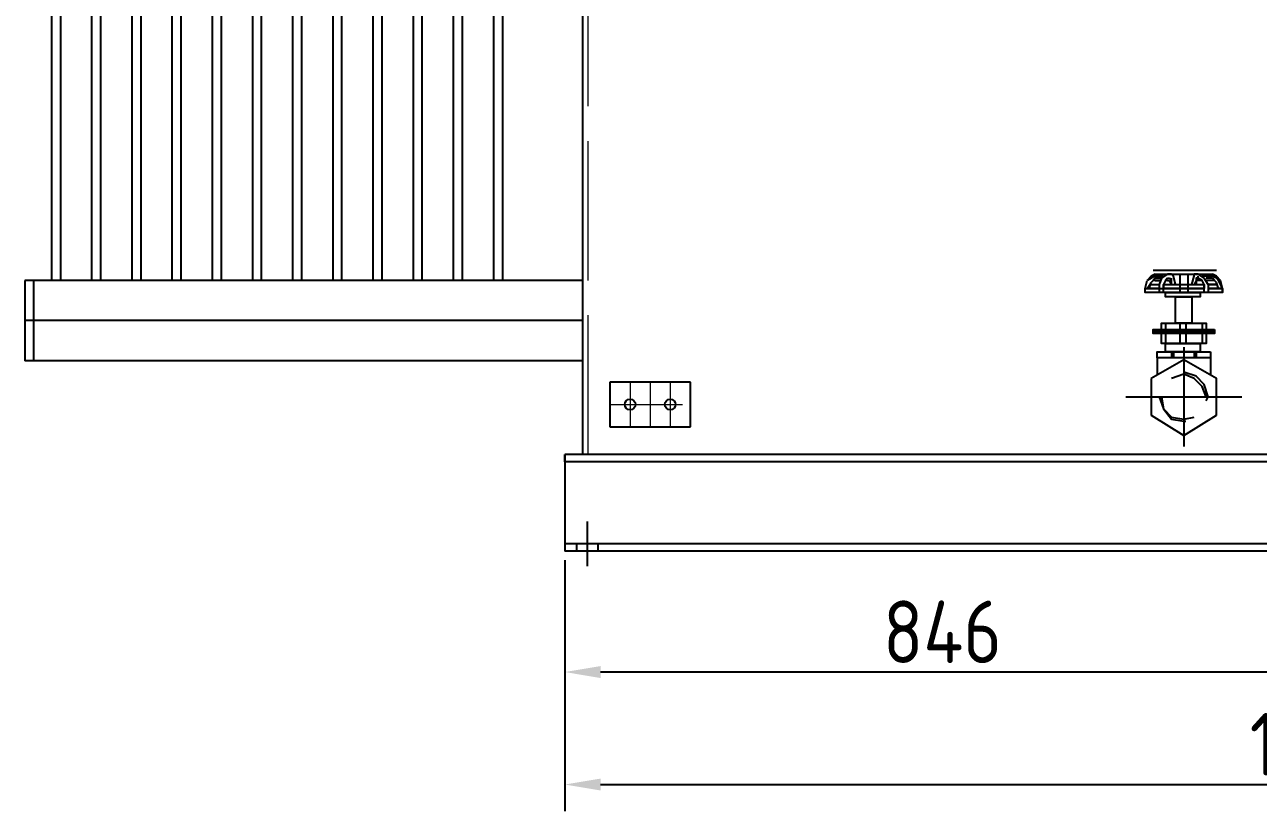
# Model space of a CAD drawing. Header units: millimetres. Extents: x 198976 to 421125, y -418833 to -203687.
# Drawn here: x 203851 to 205233, y -209727 to -208846 of the extents above; entities that cross this region are included whole.
import ezdxf

# ---------------------------------------------------------------- set-up
doc = ezdxf.new("R2010")
doc.units = ezdxf.units.MM
doc.header["$LTSCALE"] = 13
for name, pattern in [('4 点画线', [9, 6.25, -1.25, 0.25, -1.25]), ('ACAD_ISO02W100', [15, 12, -3]), ('CENTER', [50.8, 31.75, -6.35, 6.35, -6.35]), ('CENTERX2', [101.6, 63.5, -12.7, 12.7, -12.7])]:
    doc.linetypes.add(name, pattern=pattern)
for name, color, linetype in [('1', 4, 'Continuous'), ('3中心线层', 1, 'CENTER'), ('粗实线', 4, 'Continuous')]:
    doc.layers.add(name, color=color, linetype=linetype)
doc.layers.add('标注、文本', color=3, linetype='Continuous', lineweight=25)
doc.styles.get("Standard").update_dxf_attribs({"font": 'gbenor.shx', "bigfont": 'gbcbig.shx'})
doc.dimstyles.new('1-15', dxfattribs={"dimscale": 20, "dimtxt": 3.5, "dimasz": 2, "dimexe": 1.5, "dimexo": 0.5, "dimgap": 0.5, "dimtad": 1, "dimtoh": 1, "dimdec": 1, "dimdsep": 46, "dimtxsty": 'Standard', "dimcen": 2.5, "dimclrd": 3, "dimclre": 3, "dimclrt": 3, "dimadec": 0, "dimazin": 2, "dimtfac": 1, "dimtdec": 1, "dimtmove": 0, "dimatfit": 2, "dimfxl": 1, "dimarcsym": 0})

# ---------------------------------------------------------------- blocks, each defined once
blk = doc.blocks.new('*D894')
at = {"layer": 'Defpoints', "color": 0, "transparency": 16777216}
for p in [(204456.1, -209435.4), (205302.1, -209435.4), (204456.1, -209570.8)]:
    blk.add_point(p, dxfattribs=at)
at = {"layer": '标注、文本', "color": 3, "lineweight": -2, "transparency": 16777216}
for p, q in [((204456.1, -209445.4), (204456.1, -209600.8)), ((205302.1, -209445.4), (205302.1, -209600.8)), ((205262.1, -209570.8), (204496.1, -209570.8))]:
    blk.add_line(p, q, dxfattribs=at)
at = {"layer": '标注、文本', "color": 3, "transparency": 16777216}
for points in [[(204496.1, -209564.1), (204496.1, -209577.5), (204456.1, -209570.8)], [(205262.1, -209564.1), (205262.1, -209577.5), (205302.1, -209570.8)]]:
    blk.add_solid(points, dxfattribs=at)
at = {"layer": '标注、文本', "color": 3, "transparency": 16777216, "insert": (204879.1, -209525.8), "char_height": 70, "attachment_point": 5}
blk.add_mtext('846', dxfattribs=at)
blk = doc.blocks.new('*D895')
at = {"layer": 'Defpoints', "color": 0, "transparency": 16777216}
for p in [(204456.1, -209435.4), (206148.1, -209435.4), (206148.1, -209696.7)]:
    blk.add_point(p, dxfattribs=at)
at = {"layer": '标注、文本', "color": 3, "lineweight": -2, "transparency": 16777216}
for p, q in [((204456.1, -209445.4), (204456.1, -209726.7)), ((206148.1, -209445.4), (206148.1, -209726.7)), ((204496.1, -209696.7), (206108.1, -209696.7))]:
    blk.add_line(p, q, dxfattribs=at)
at = {"layer": '标注、文本', "color": 3, "transparency": 16777216}
for points in [[(204496.1, -209690.1), (204496.1, -209703.4), (204456.1, -209696.7)], [(206108.1, -209690.1), (206108.1, -209703.4), (206148.1, -209696.7)]]:
    blk.add_solid(points, dxfattribs=at)
at = {"layer": '标注、文本', "color": 3, "transparency": 16777216, "insert": (205302.1, -209651.7), "char_height": 70, "attachment_point": 5}
blk.add_mtext('1692', dxfattribs=at)
blk = doc.blocks.new('A$C5DBA7796')
at = {"layer": '1', "color": 1, "linetype": 'CENTERX2', "lineweight": -3, "ltscale": 0.1}
for p, q in [((36.02, 61.85), (36.02, 0)), ((0, 30.93), (72.03, 30.93))]:
    blk.add_line(p, q, dxfattribs=at)
at = {"layer": '粗实线'}
for points in [[(18.24, 107.13), (15.7, 105.86), (13.16, 103.32)], [(18.24, 105.86), (15.7, 104.59), (13.16, 103.32)], [(18.24, 104.59), (16.97, 103.32), (15.7, 102.05)], [(18.24, 103.32), (16.97, 103.32), (15.7, 102.05)], [(28.4, 107.13), (25.86, 107.13), (22.05, 104.59), (20.78, 100.78)], [(25.86, 104.59), (24.59, 103.32), (23.32, 100.78)], [(25.86, 103.32), (24.59, 103.32), (23.32, 100.78)], [(23.32, 95.7), (23.32, 100.78), (23.32, 98.24)], [(28.4, 100.78), (28.4, 103.32), (27.13, 104.59)], [(28.4, 100.78), (27.13, 103.32)], [(30.94, 100.78), (29.67, 105.86), (28.4, 107.13)], [(28.4, 103.32), (28.4, 104.59)], [(41.1, 100.78), (42.37, 105.86), (42.37, 107.13)], [(44.91, 104.59), (43.64, 104.59), (43.64, 103.32), (43.64, 100.78)], [(44.91, 103.32), (43.64, 103.32)], [(51.26, 100.78), (48.72, 104.59), (44.91, 107.13)], [(48.72, 100.78), (47.45, 103.32), (44.91, 104.59)], [(48.72, 100.78), (47.45, 103.32), (44.91, 103.32)], [(48.72, 95.7), (48.72, 100.78), (48.72, 98.24)], [(58.88, 103.32), (56.34, 105.86), (53.8, 107.13)], [(57.61, 103.32), (56.34, 104.59), (53.8, 105.86)], [(56.34, 102.05), (55.07, 103.32), (53.8, 104.59)], [(56.34, 102.05), (55.07, 103.32), (53.8, 103.32)], [(60.15, 98.24), (60.15, 95.7), (11.89, 95.7), (11.89, 98.24)], [(51.26, 98.24), (60.15, 98.24), (60.15, 95.7), (11.89, 95.7), (11.89, 98.24), (20.78, 98.24)], [(23.32, 98.24), (48.72, 98.24)], [(22.05, 72.84), (22.05, 76.65), (49.99, 76.65), (49.99, 72.84)], [(49.99, 70.3), (49.99, 63.95), (22.05, 63.95), (22.05, 70.3)], [(49.99, 28.39), (51.26, 30.93), (48.72, 38.55), (43.64, 43.63), (36.02, 46.17)], [(49.99, 30.93), (47.45, 37.28), (42.37, 42.36), (36.02, 44.9), (28.4, 42.36)], [(20.78, 30.93), (23.32, 23.31), (28.4, 16.96), (36.02, 15.69), (37.29, 15.69)], [(22.05, 30.93), (23.32, 23.31), (28.4, 18.23), (36.02, 16.96), (42.37, 18.23)], [(49.99, 30.93), (49.99, 32.2)]]:
    blk.add_lwpolyline(points, dxfattribs=at)
for points in [[(46.18, 95.7), (46.18, 93.16), (24.59, 93.16), (24.59, 95.7)], [(41.1, 93.16), (41.1, 76.65), (30.94, 76.65), (30.94, 93.16)], [(55.07, 72.84), (55.07, 71.57), (16.97, 71.57), (16.97, 72.84)], [(55.07, 71.57), (55.07, 70.3), (16.97, 70.3), (16.97, 71.57)], [(46.18, 63.95), (46.18, 58.87), (24.59, 58.87), (24.59, 63.95)], [(15.7, 42.36), (15.7, 19.5), (36.02, 6.8), (56.34, 19.5), (56.34, 42.36), (36.02, 53.79)], [(52.53, 58.87), (52.53, 55.06), (19.51, 55.06), (19.51, 58.87)]]:
    blk.add_lwpolyline(points, close=True, dxfattribs=at)
for points in [[(16.97, 109.67), (16.97, 109.67), (56.34, 109.67), (56.34, 109.67)], [(11.89, 98.24), (11.89, 98.24), (13.16, 103.32), (13.16, 103.32)], [(11.89, 98.24), (11.89, 98.24), (13.16, 103.32), (13.16, 103.32)], [(13.16, 98.24), (13.16, 98.24), (15.7, 102.05), (15.7, 102.05)], [(14.43, 98.24), (14.43, 98.24), (15.7, 102.05), (15.7, 102.05)], [(15.7, 100.78), (15.7, 100.78), (20.78, 100.78), (20.78, 100.78)], [(18.24, 107.13), (18.24, 107.13), (53.8, 107.13), (53.8, 107.13)], [(18.24, 105.86), (18.24, 105.86), (23.32, 105.86), (23.32, 105.86)], [(18.24, 104.59), (18.24, 104.59), (22.05, 104.59), (22.05, 104.59)], [(18.24, 103.32), (18.24, 103.32), (22.05, 103.32), (22.05, 103.32)], [(20.78, 100.78), (20.78, 100.78), (20.78, 95.7), (20.78, 95.7)], [(23.32, 100.78), (23.32, 100.78), (48.72, 100.78), (48.72, 100.78)], [(25.86, 104.59), (25.86, 104.59), (27.13, 104.59), (27.13, 104.59)], [(25.86, 103.32), (25.86, 103.32), (27.13, 103.32), (27.13, 103.32)], [(33.48, 107.13), (33.48, 107.13), (33.48, 95.7), (33.48, 95.7)], [(38.56, 107.13), (38.56, 107.13), (38.56, 95.7), (38.56, 95.7)], [(44.91, 107.13), (44.91, 107.13), (42.37, 107.13), (42.37, 107.13)], [(42.37, 105.86), (42.37, 105.86), (42.37, 107.13), (42.37, 107.13)], [(43.64, 103.32), (43.64, 103.32), (42.37, 100.78), (42.37, 100.78)], [(44.91, 104.59), (44.91, 104.59), (44.91, 105.86), (44.91, 105.86)], [(44.91, 103.32), (44.91, 103.32), (44.91, 104.59), (44.91, 104.59)], [(53.8, 105.86), (53.8, 105.86), (47.45, 105.86), (47.45, 105.86)], [(53.8, 104.59), (53.8, 104.59), (49.99, 104.59), (49.99, 104.59)], [(53.8, 103.32), (53.8, 103.32), (49.99, 103.32), (49.99, 103.32)], [(51.26, 100.78), (51.26, 100.78), (56.34, 100.78), (56.34, 100.78)], [(56.34, 100.78), (56.34, 100.78), (51.26, 100.78), (51.26, 100.78)], [(51.26, 100.78), (51.26, 100.78), (51.26, 95.7), (51.26, 95.7)], [(57.61, 98.24), (57.61, 98.24), (56.34, 102.05), (56.34, 102.05)], [(57.61, 98.24), (57.61, 98.24), (56.34, 102.05), (56.34, 102.05)], [(60.15, 98.24), (60.15, 98.24), (57.61, 103.32), (57.61, 103.32)], [(60.15, 98.24), (60.15, 98.24), (58.88, 103.32), (58.88, 103.32)], [(20.78, 98.24), (20.78, 98.24), (14.43, 98.24), (14.43, 98.24)], [(20.78, 98.24), (20.78, 98.24), (23.32, 98.24), (23.32, 98.24)], [(48.72, 98.24), (48.72, 98.24), (23.32, 98.24), (23.32, 98.24)], [(60.15, 98.24), (60.15, 98.24), (51.26, 98.24), (51.26, 98.24)], [(51.26, 98.24), (51.26, 98.24), (57.61, 98.24), (57.61, 98.24)], [(60.15, 95.7), (60.15, 95.7), (60.15, 98.24), (60.15, 98.24)], [(24.59, 76.65), (24.59, 76.65), (24.59, 72.84), (24.59, 72.84)], [(24.59, 70.3), (24.59, 70.3), (24.59, 63.95), (24.59, 63.95)], [(33.48, 76.65), (33.48, 76.65), (33.48, 72.84), (33.48, 72.84)], [(33.48, 70.3), (33.48, 70.3), (33.48, 63.95), (33.48, 63.95)], [(37.29, 76.65), (37.29, 76.65), (37.29, 72.84), (37.29, 72.84)], [(37.29, 70.3), (37.29, 70.3), (37.29, 63.95), (37.29, 63.95)], [(47.45, 76.65), (47.45, 76.65), (47.45, 72.84), (47.45, 72.84)], [(47.45, 70.3), (47.45, 70.3), (47.45, 63.95), (47.45, 63.95)], [(19.51, 55.06), (19.51, 55.06), (19.51, 44.9), (19.51, 44.9)], [(28.4, 58.87), (28.4, 58.87), (28.4, 55.06), (28.4, 55.06)], [(29.67, 58.87), (29.67, 58.87), (29.67, 55.06), (29.67, 55.06)], [(42.37, 58.87), (42.37, 58.87), (42.37, 55.06), (42.37, 55.06)], [(43.64, 58.87), (43.64, 58.87), (43.64, 55.06), (43.64, 55.06)], [(52.53, 55.06), (52.53, 55.06), (52.53, 44.9), (52.53, 44.9)]]:
    blk.add_open_spline(points, degree=3, dxfattribs=at)

msp = doc.modelspace()

# ---------------------------------------------------------------- linework, layer by layer
at = {"layer": '1'}
for p, q in [((203881.1, -208022.35), (203881.1, -209132.35)), ((203891.1, -208022.35), (203891.1, -209132.35)), ((203926.1, -208022.35), (203926.1, -209132.35)), ((203936.1, -208022.35), (203936.1, -209132.35)), ((203971.1, -208022.35), (203971.1, -209132.35)), ((203981.1, -208022.35), (203981.1, -209132.35)), ((204016.1, -208022.35), (204016.1, -209132.35)), ((204026.1, -208022.35), (204026.1, -209132.35)), ((204061.1, -208022.35), (204061.1, -209132.35)), ((204071.1, -208022.35), (204071.1, -209132.35)), ((204106.1, -208022.35), (204106.1, -209132.35)), ((204116.1, -208022.35), (204116.1, -209132.35)), ((204151.1, -208022.35), (204151.1, -209132.35)), ((204161.1, -208022.35), (204161.1, -209132.35)), ((204196.1, -208022.35), (204196.1, -209132.35)), ((204206.1, -208022.35), (204206.1, -209132.35)), ((204241.1, -208022.35), (204241.1, -209132.35)), ((204251.1, -208022.35), (204251.1, -209132.35)), ((204286.1, -208022.35), (204286.1, -209132.35)), ((204296.1, -208022.35), (204296.1, -209132.35)), ((204331.1, -208022.35), (204331.1, -209132.35)), ((204341.1, -208022.35), (204341.1, -209132.35)), ((204376.1, -208022.35), (204376.1, -209132.35)), ((204386.1, -208022.35), (204386.1, -209132.35))]:
    msp.add_line(p, q, dxfattribs=at)
at = {"layer": '1', "ltscale": 4}
for p, q in [((204476.08, -209132.35), (203851.1, -209132.35)), ((203851.1, -209132.35), (203851.1, -209222.35)), ((203861.1, -209132.35), (203861.1, -209222.35)), ((204476.08, -209222.35), (203851.1, -209222.35))]:
    msp.add_line(p, q, dxfattribs=at)
at = {"layer": '1', "color": 1, "linetype": 'CENTERX2', "lineweight": -3, "ltscale": 0.1}
msp.add_line((204481.08, -209402.35), (204481.08, -209452.35), dxfattribs=at)
at = {"layer": '3中心线层', "ltscale": 40}
msp.add_line((204476.08, -209177.35), (203851.1, -209177.35), dxfattribs=at)
at = {"layer": '标注、文本'}
for p, q in [((204476.08, -209327.35), (204476.08, -207543.35)), ((204506.67, -209246.22), (204506.67, -209296.22)), ((204596.67, -209246.22), (204506.67, -209246.22)), ((204596.67, -209296.22), (204596.67, -209246.22)), ((204506.67, -209296.22), (204596.67, -209296.22)), ((206148.08, -209327.35), (204456.08, -209327.35)), ((204456.08, -209335.35), (204456.08, -209327.35)), ((204456.08, -209327.35), (204456.08, -209335.35)), ((206148.08, -209335.35), (204456.08, -209335.35)), ((204456.08, -209335.35), (204456.08, -209435.35)), ((204456.08, -209335.35), (204456.08, -209435.35)), ((206148.08, -209427.35), (204456.08, -209427.35)), ((204469.08, -209427.35), (204469.08, -209435.35)), ((204493.08, -209427.35), (204493.08, -209435.35)), ((206148.08, -209435.35), (204456.08, -209435.35))]:
    msp.add_line(p, q, dxfattribs=at)
at = {"layer": '标注、文本', "color": 2, "linetype": 'ACAD_ISO02W100', "lineweight": 13}
msp.add_line((204482.08, -209327.35), (204482.08, -207543.35), dxfattribs=at)
at = {"layer": '标注、文本', "color": 1, "linetype": '4 点画线', "lineweight": 20}
for p, q in [((204529.17, -209246.22), (204529.17, -209296.22)), ((204551.67, -209246.22), (204551.67, -209296.22)), ((204574.17, -209246.22), (204574.17, -209296.22)), ((204506.67, -209271.22), (204596.67, -209271.22))]:
    msp.add_line(p, q, dxfattribs=at)
at = {"layer": '标注、文本'}
for centre in [(204529.17, -209271.22), (204574.17, -209271.22)]:
    msp.add_circle(centre, 6, dxfattribs=at)

# ---------------------------------------------------------------- block references
at = {"layer": '标注、文本', "xscale": 1.799999999988358, "yscale": 1.799999999988358, "zscale": 1.8}
msp.add_blockref('A$C5DBA7796', (205084.55, -209318.25), dxfattribs=at)

# ---------------------------------------------------------------- dimensions: what is measured, and where the dimension line sits
at = {"layer": '标注、文本'}
for base, p1, p2, picture, middle in [((204456.08, -209570.82), (205302.08, -209435.35), (204456.08, -209435.35), '*D894', (204879.08, -209525.82)), ((206148.08, -209696.72), (204456.08, -209435.35), (206148.08, -209435.35), '*D895', (205302.08, -209651.72))]:
    dim = msp.add_linear_dim(base=base, p1=p1, p2=p2, dimstyle='1-15', dxfattribs=at)
    dim.commit()
    dim.dimension.update_dxf_attribs({"geometry": picture, "text_midpoint": middle})

doc.saveas('drawing.dxf')
